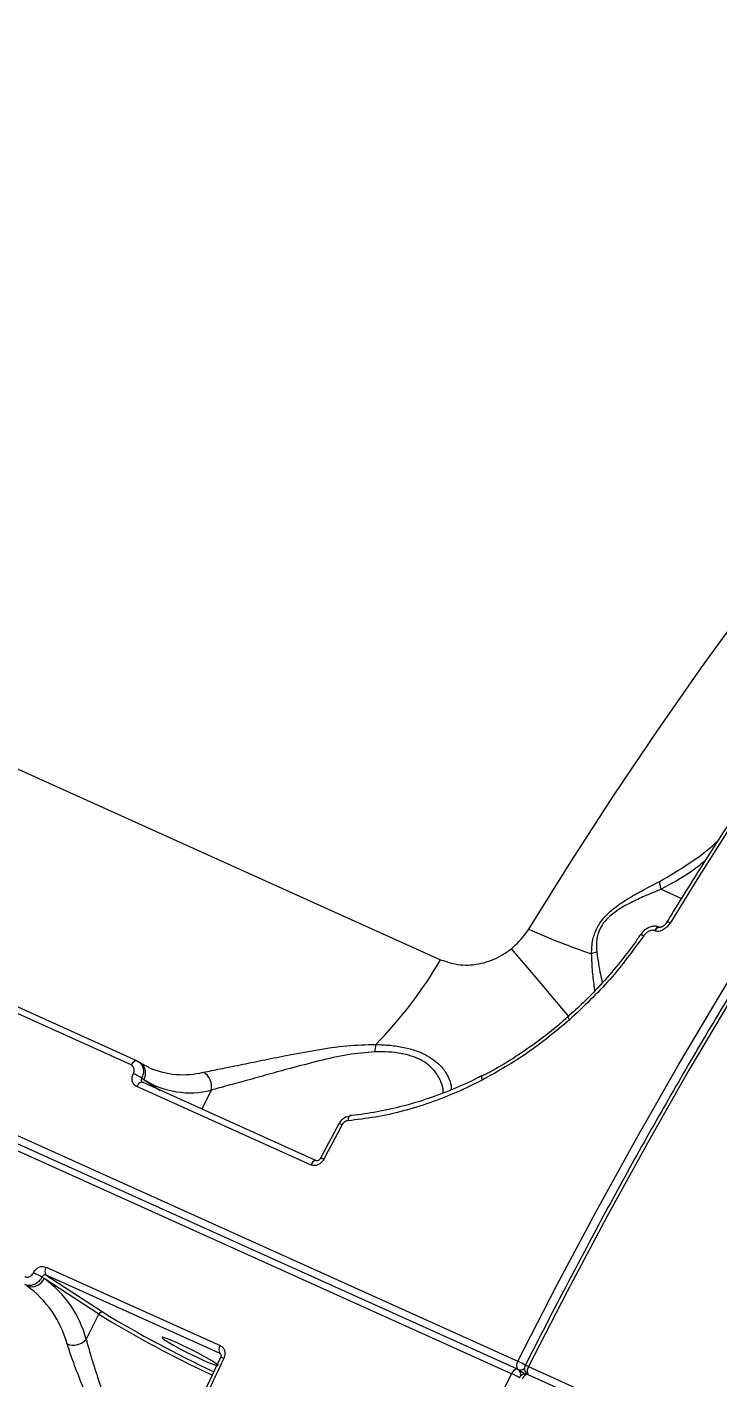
# Model space of a CAD drawing. Header units: millimetres. Extents: x -10374 to 11119, y -8221 to 9433.
# Drawn here: x -2208.2 to -2109, y -4932.3 to -4738.4 of the extents above; entities that cross this region are included whole.
import ezdxf

# ---------------------------------------------------------------- set-up
doc = ezdxf.new("R2010")
doc.units = ezdxf.units.MM
for name, color, linetype in [('DIKOM_ОБЪЕКТ', 7, 'Continuous'), ('DIKOM_РАЗМЕР_ЗОНА', 7, 'Continuous'), ('DIKOM_РАЗМЕР_ОБЪЕКТА', 7, 'Continuous')]:
    doc.layers.add(name, color=color, linetype=linetype)
doc.styles.add('style1', font='arial.ttf', dxfattribs={"width": 0.8})
doc.dimstyles.new('1-50', dxfattribs={"dimtxt": 300, "dimasz": 200, "dimexe": 100, "dimexo": 0, "dimgap": 100, "dimtad": 0, "dimdec": 0, "dimtxsty": 'style1', "dimcen": 0, "dimclrd": 7, "dimclre": 7, "dimadec": 1, "dimazin": 2, "dimtfac": 1, "dimtdec": 0, "dimtmove": 1, "dimatfit": 3, "dimfxl": 0, "dimlwd": 25, "dimlwe": 18, "dimarcsym": 0})

# ---------------------------------------------------------------- blocks, each defined once
blk = doc.blocks.new('*D16')
at = {"layer": 'Defpoints', "color": 0, "transparency": 16777216}
for p in [(-9045.1, 5161.67), (3694.49, 5161.67), (1813.16, -6719.94)]:
    blk.add_point(p, dxfattribs=at)
at = {"layer": 'DIKOM_РАЗМЕР_ОБЪЕКТА', "color": 7, "lineweight": 18, "transparency": 16777216}
for p, q in [((3694.49, 5161.67), (-9145.1, 5161.67)), ((1813.16, -6719.94), (-9145.1, -6719.94))]:
    blk.add_line(p, q, dxfattribs=at)
at = {"layer": 'DIKOM_РАЗМЕР_ОБЪЕКТА', "color": 7, "lineweight": 25, "transparency": 16777216}
for p, q in [((-9045.1, 4961.67), (-9045.1, -0.45)), ((-9045.1, -6519.94), (-9045.1, -1080.23))]:
    blk.add_line(p, q, dxfattribs=at)
at = {"layer": 'DIKOM_РАЗМЕР_ОБЪЕКТА', "color": 7, "transparency": 16777216}
for points in [[(-9078.43, 4961.67), (-9011.76, 4961.67), (-9045.1, 5161.67)], [(-9078.43, -6519.94), (-9011.76, -6519.94), (-9045.1, -6719.94)]]:
    blk.add_solid(points, dxfattribs=at)
at = {"layer": 'DIKOM_РАЗМЕР_ОБЪЕКТА', "color": 0, "transparency": 16777216, "insert": (-9045.1, -540.34), "char_height": 300, "attachment_point": 5, "rotation": 90, "style": 'style1'}
blk.add_mtext('11900', dxfattribs=at)
blk = doc.blocks.new('*D13')
at = {"layer": 'Defpoints', "color": 0, "transparency": 16777216}
for p in [(-10176.97, 7112.81), (3082.33, 7112.81), (2015.48, -8221.4)]:
    blk.add_point(p, dxfattribs=at)
at = {"layer": 'DIKOM_РАЗМЕР_ЗОНА', "color": 7, "lineweight": 18, "transparency": 16777216}
for p, q in [((3082.33, 7112.81), (-10276.97, 7112.81)), ((2015.48, -8221.4), (-10276.97, -8221.4))]:
    blk.add_line(p, q, dxfattribs=at)
at = {"layer": 'DIKOM_РАЗМЕР_ЗОНА', "color": 7, "lineweight": 25, "transparency": 16777216}
for p, q in [((-10176.97, 6912.81), (-10176.97, -14.41)), ((-10176.97, -8021.4), (-10176.97, -1094.19))]:
    blk.add_line(p, q, dxfattribs=at)
at = {"layer": 'DIKOM_РАЗМЕР_ЗОНА', "color": 7, "transparency": 16777216}
for points in [[(-10210.3, 6912.81), (-10143.64, 6912.81), (-10176.97, 7112.81)], [(-10210.3, -8021.4), (-10143.64, -8021.4), (-10176.97, -8221.4)]]:
    blk.add_solid(points, dxfattribs=at)
at = {"layer": 'DIKOM_РАЗМЕР_ЗОНА', "color": 0, "transparency": 16777216, "insert": (-10176.97, -554.3), "char_height": 300, "attachment_point": 5, "rotation": 90, "style": 'style1'}
blk.add_mtext('15300', dxfattribs=at)

msp = doc.modelspace()

# ---------------------------------------------------------------- linework, layer by layer
at = {"layer": 'DIKOM_ОБЪЕКТ', "color": 7, "linetype": 'Continuous', "lineweight": 15}
for p, q in [((-2422.03, -4749.1), (-2148.83, -4872.23)), ((-2515.54, -4759.59), (-2137.75, -4929.85)), ((-2138.64, -4931.64), (-2516.43, -4761.38)), ((-2137.79, -4931.01), (-2515.59, -4760.75)), ((-2193.25, -4887.33), (-2258.04, -4858.13)), ((-2192.43, -4886.74), (-2257.21, -4857.54)), ((-2117.16, -4862.11), (-2114.25, -4863.42)), ((-2118.08, -4868.09), (-2118.15, -4868.06)), ((-2117.33, -4867.6), (-2117.38, -4867.57)), ((-2120.14, -4868.65), (-2120.13, -4868.64)), ((-2192.39, -4886.76), (-2192.43, -4886.74)), ((-2192.39, -4886.76), (-2192.2, -4886.88)), ((-2191.9, -4887.06), (-2192.19, -4886.87)), ((-2190.76, -4887.69), (-2190.64, -4887.75)), ((-2191.74, -4889.24), (-2191.43, -4889.44)), ((-2191.43, -4889.44), (-2189.08, -4890.98)), ((-2142.93, -4888.99), (-2142.94, -4889)), ((-2167.49, -4901.68), (-2192.46, -4890.42)), ((-2191.63, -4889.82), (-2191.64, -4889.81)), ((-2166.66, -4901.08), (-2191.63, -4889.82)), ((-2181.77, -4890.95), (-2183.12, -4893.66)), ((-2163.46, -4895.79), (-2166.09, -4900.73)), ((-2205.47, -4916.34), (-2180.49, -4927.6)), ((-2205.75, -4917.97), (-2206.06, -4917.77)), ((-2197.9, -4923.1), (-2205.75, -4917.97)), ((-2180.49, -4928.74), (-2205.47, -4917.49)), ((-2205.47, -4917.49), (-2197.28, -4922.83)), ((-2199.71, -4926.71), (-2197.9, -4923.1)), ((-2180.42, -4929.3), (-2182.83, -4934.38)), ((-2180.44, -4928.77), (-2180.49, -4928.74)), ((-2136.72, -4931.7), (-2137.66, -4931.09)), ((-2136.33, -4931.76), (-2136.3, -4931.78)), ((-2136.29, -4931.78), (-2136.33, -4931.76)), ((-1758.48, -5102.06), (-2136.27, -4931.79)), ((-2136.22, -4930.63), (-1758.43, -5100.9))]:
    msp.add_line(p, q, dxfattribs=at)
at = {"layer": 'DIKOM_ОБЪЕКТ', "color": 7, "linetype": 'Continuous', "lineweight": 15, "flags": 128}
for points in [[(-2137.75, -4929.85), (-2132.2, -4919.05), (-2126.51, -4908.35), (-2120.67, -4897.77), (-2114.7, -4887.32), (-2108.58, -4877.01), (-2102.34, -4866.84), (-2095.98, -4856.83), (-2089.5, -4846.99), (-2082.9, -4837.31), (-2076.19, -4827.81), (-2069.39, -4818.5), (-2062.48, -4809.39), (-2055.49, -4800.48), (-2048.41, -4791.77), (-2041.25, -4783.29), (-2034.02, -4775.03), (-2026.72, -4767.01), (-2019.37, -4759.22), (-2011.95, -4751.68), (-2004.49, -4744.39), (-1996.99, -4737.35)], [(-1995.48, -4738.11), (-2002.98, -4745.14), (-2010.44, -4752.43), (-2017.85, -4759.98), (-2025.21, -4767.76), (-2032.51, -4775.79), (-2039.74, -4784.05), (-2046.9, -4792.54), (-2053.97, -4801.24), (-2060.97, -4810.15), (-2067.87, -4819.27), (-2074.68, -4828.58), (-2081.38, -4838.08), (-2087.98, -4847.76), (-2094.46, -4857.6), (-2100.83, -4867.62), (-2107.07, -4877.78), (-2113.18, -4888.1), (-2119.15, -4898.55), (-2124.99, -4909.12), (-2130.68, -4919.82), (-2136.22, -4930.63)], [(-2136.19, -4867.83), (-2130.16, -4858.19), (-2124, -4848.72), (-2117.73, -4839.41), (-2111.36, -4830.28), (-2104.87, -4821.33), (-2098.29, -4812.58), (-2091.62, -4804.03), (-2084.86, -4795.7), (-2078.02, -4787.58), (-2071.11, -4779.69), (-2064.13, -4772.03), (-2057.09, -4764.61), (-2050, -4757.44), (-2042.86, -4750.52), (-2035.68, -4743.86), (-2028.46, -4737.47)], [(-2080.61, -4814.67), (-2085.19, -4820.93), (-2089.73, -4827.27), (-2094.22, -4833.69), (-2098.66, -4840.19), (-2103.05, -4846.78), (-2107.39, -4853.43), (-2111.67, -4860.16), (-2115.9, -4866.97)], [(-2117.38, -4867.57), (-2117.48, -4867.55), (-2117.64, -4867.58), (-2117.82, -4867.68), (-2117.99, -4867.84), (-2118.15, -4868.06)], [(-2117.31, -4867.6), (-2117.41, -4867.58), (-2117.57, -4867.61), (-2117.75, -4867.71), (-2117.93, -4867.87), (-2118.08, -4868.09)], [(-2115.9, -4866.97), (-2116.04, -4866.91), (-2116.17, -4866.86), (-2116.27, -4866.84), (-2116.35, -4866.84), (-2116.39, -4866.86), (-2116.39, -4866.87)], [(-2120.13, -4868.64), (-2120.12, -4868.64), (-2120.08, -4868.63), (-2120.01, -4868.64), (-2119.92, -4868.67), (-2119.8, -4868.72), (-2119.67, -4868.79)], [(-2130.36, -4880.43), (-2131.43, -4879.17), (-2132.96, -4877.36), (-2134.68, -4875.33), (-2136.59, -4873.08), (-2138.66, -4870.65)], [(-2192.43, -4886.74), (-2192.48, -4886.72), (-2192.58, -4886.72), (-2192.7, -4886.75), (-2192.82, -4886.81), (-2192.93, -4886.91), (-2193.05, -4887.03), (-2193.16, -4887.17), (-2193.25, -4887.33)], [(-2142.94, -4889), (-2142.96, -4889.01), (-2142.98, -4889.06), (-2142.98, -4889.14), (-2142.96, -4889.25), (-2142.93, -4889.38), (-2142.88, -4889.53)], [(-2191.63, -4889.82), (-2191.69, -4889.81), (-2191.79, -4889.8), (-2191.91, -4889.83), (-2192.03, -4889.9), (-2192.15, -4889.99), (-2192.26, -4890.11), (-2192.37, -4890.26), (-2192.46, -4890.42)], [(-2161.82, -4894.68), (-2161.84, -4894.68), (-2161.92, -4894.72), (-2161.98, -4894.79), (-2162.04, -4894.89), (-2162.09, -4895.02), (-2162.12, -4895.17), (-2162.14, -4895.34)], [(-2162.99, -4895.94), (-2163.32, -4896.55), (-2163.65, -4897.17), (-2163.98, -4897.79), (-2164.31, -4898.4), (-2164.64, -4899.02), (-2164.97, -4899.64), (-2165.29, -4900.26), (-2165.62, -4900.88)], [(-2166.66, -4901.08), (-2166.71, -4901.06), (-2166.81, -4901.06), (-2166.93, -4901.09), (-2167.05, -4901.15), (-2167.17, -4901.25), (-2167.28, -4901.37), (-2167.39, -4901.52), (-2167.49, -4901.68)], [(-2182.83, -4929.74), (-2181.92, -4930.13), (-2181.24, -4930.39), (-2180.85, -4930.49), (-2180.78, -4930.43), (-2181.04, -4930.21), (-2181.6, -4929.84), (-2182.42, -4929.36), (-2183.43, -4928.81), (-2184.55, -4928.23), (-2185.69, -4927.67), (-2186.76, -4927.17), (-2187.67, -4926.78), (-2188.35, -4926.52), (-2188.74, -4926.42), (-2188.81, -4926.48), (-2188.55, -4926.71), (-2187.99, -4927.07), (-2187.17, -4927.55), (-2186.16, -4928.1), (-2185.04, -4928.68), (-2183.9, -4929.24), (-2182.83, -4929.74)], [(-2179.97, -4929.48), (-2180.27, -4930.12), (-2180.58, -4930.75), (-2180.88, -4931.39), (-2181.18, -4932.02), (-2181.48, -4932.66), (-2181.78, -4933.3), (-2182.08, -4933.93), (-2182.38, -4934.57)], [(-2205.52, -5123.31), (-2203.15, -5112.07), (-2200.57, -5100.77), (-2197.78, -5089.44), (-2194.79, -5078.07), (-2191.6, -5066.68), (-2188.2, -5055.27), (-2184.61, -5043.86), (-2180.83, -5032.46), (-2176.85, -5021.07), (-2172.69, -5009.7), (-2168.35, -4998.37), (-2163.82, -4987.09), (-2159.12, -4975.85), (-2154.25, -4964.68), (-2149.21, -4953.58), (-2144.01, -4942.57), (-2138.64, -4931.64)], [(-2137.79, -4931.01), (-2137.85, -4931), (-2137.96, -4930.99), (-2138.08, -4931.03), (-2138.2, -4931.09), (-2138.32, -4931.19), (-2138.44, -4931.32), (-2138.55, -4931.47), (-2138.64, -4931.64)], [(-2136.27, -4931.79), (-2136.33, -4931.77), (-2136.43, -4931.77), (-2136.55, -4931.8), (-2136.67, -4931.87), (-2136.8, -4931.97), (-2136.91, -4932.1), (-2137.02, -4932.25), (-2137.12, -4932.42)]]:
    msp.add_lwpolyline(points, dxfattribs=at)
at = {"layer": 'DIKOM_ОБЪЕКТ', "color": 7, "linetype": 'Continuous', "lineweight": 15}
for centre, radius, start, end in [((-2100.01, -4788.89), 86.83, 245.3796, 251.7791), ((-2203.05, -4840.41), 62.86, 315.5987, 329.593), ((-2126.03, -4873.8), 2.68, 98.5499, 115.1331), ((-2128.88, -4879.43), 2.01, 211.2962, 224.3648), ((-2151.87, -4885.77), 6.41, 167.5792, 177.1403), ((-2192.99, -4888.51), 1.81, 329.1492, 53.1037), ((-2185.79, -4876.26), 12.47, 247.1015, 283.4092), ((-2195.96, -4895.38), 7.45, 55.4989, 66.0887), ((-2184.81, -4878.81), 12.52, 238.0928, 284.0806), ((-2183.98, -4890.4), 2.28, 345.9149, 61.5973), ((-2163.44, -4896.58), 0.789, 55.0862, 91.2374), ((-2166.1, -4901.59), 0.852, 55.7943, 89.1041), ((-2204.67, -4916.91), 0.98, 144.4665, 215.9628), ((-2207.56, -4917.2), 1.96, 250.6261, 336.8449), ((-2215.6, -4935.75), 20.35, 62.0361, 65.9018), ((-2214.96, -4930.8), 15.79, 15.0011, 54.319), ((-2216.98, -4931.26), 15.03, 14.9908, 54.323), ((-2197.45, -4923.29), 0.491, 70.6246, 156.8208), ((-2111.24, -4781.17), 166.3, 238.5921, 244.9731), ((-2111.47, -4781.9), 165, 238.6611, 244.9436), ((-2201.56, -4925.06), 2.48, 248.9261, 318.2593), ((-2179.69, -4928.17), 0.982, 144.4947, 215.8869), ((-2181, -4931.39), 2.17, 61.7539, 74.5699), ((-2136.92, -4930.46), 1.02, 143.8285, 213.696), ((-2142.71, -4940.85), 12.06, 59.8728, 65.7023), ((-2143.64, -4942.78), 12.21, 59.8891, 65.8199), ((-2138.2, -4931.93), 1, 56.8616, 65.7393), ((-2137.43, -4930.18), 0.915, 250.8007, 314.9822), ((-2138.16, -4931.78), 0.854, 350.0205, 54.308), ((-2136.68, -4932.7), 1, 65.7393, 153.4283), ((-2135.79, -4930.92), 1, 169.5224, 236.883), ((-2135.79, -4930.92), 1, 153.2863, 169.5224), ((-2136.83, -4931.63), 1.17, 58.4293, 82.4597), ((-2135.39, -4931.24), 1.02, 143.9053, 213.5237)]:
    msp.add_arc(centre, radius, start, end, dxfattribs=at)
for points, knots in [([(-1829.46, -4657.95), (-1830.22, -4657.94), (-1833.1, -4657.88), (-1838.18, -4658.1), (-1844.71, -4658.59), (-1851.32, -4659.39), (-1858.01, -4660.49), (-1864.77, -4661.88), (-1871.6, -4663.57), (-1878.49, -4665.55), (-1885.44, -4667.81), (-1892.43, -4670.37), (-1899.47, -4673.22), (-1906.55, -4676.35), (-1913.67, -4679.76), (-1920.82, -4683.45), (-1927.99, -4687.42), (-1935.18, -4691.66), (-1942.38, -4696.17), (-1949.59, -4700.95), (-1956.8, -4705.99), (-1964.01, -4711.3), (-1971.21, -4716.86), (-1978.39, -4722.67), (-1985.56, -4728.72), (-1992.7, -4735.02), (-1999.82, -4741.56), (-2006.89, -4748.33), (-2013.93, -4755.32), (-2020.92, -4762.54), (-2027.86, -4769.98), (-2034.75, -4777.63), (-2041.57, -4785.48), (-2048.32, -4793.53), (-2055.01, -4801.78), (-2061.62, -4810.21), (-2068.14, -4818.83), (-2074.58, -4827.62), (-2080.93, -4836.57), (-2087.18, -4845.69), (-2093.34, -4854.96), (-2099.38, -4864.38), (-2105.32, -4873.94), (-2111.14, -4883.64), (-2116.85, -4893.46), (-2122.43, -4903.39), (-2127.88, -4913.44), (-2132.63, -4922.48), (-2135.52, -4928.18), (-2136.68, -4930.47)], [0, 0, 0, 0, 0.007808, 0.029496, 0.051191, 0.072892, 0.094598, 0.116309, 0.138026, 0.159746, 0.181469, 0.203196, 0.224924, 0.246655, 0.268387, 0.29012, 0.311854, 0.333587, 0.355322, 0.377056, 0.39879, 0.420524, 0.442257, 0.46399, 0.485723, 0.507454, 0.529186, 0.550917, 0.572647, 0.594376, 0.616105, 0.637834, 0.659562, 0.681289, 0.703016, 0.724742, 0.746468, 0.768194, 0.789919, 0.811644, 0.833368, 0.855093, 0.876817, 0.89854, 0.920264, 0.941987, 0.96371, 0.985433, 1, 1, 1, 1]), ([(-2081.14, -4814.63), (-2082.27, -4816.16), (-2085.55, -4820.62), (-2090.92, -4828.12), (-2097.21, -4837.18), (-2103.4, -4846.4), (-2109.37, -4855.61), (-2113.68, -4862.46), (-2115.97, -4866.18), (-2116.39, -4866.87)], [0, 0, 0, 0, 0.092526, 0.268317, 0.44411, 0.6199, 0.795686, 0.962218, 1, 1, 1, 1]), ([(-2117.33, -4860.96), (-2115.96, -4860.16), (-2113.22, -4858.57), (-2110.5, -4856.52), (-2109.17, -4855.28), (-2109.05, -4855.17)], [0, 0, 0, 0, 0.473502, 0.952675, 1, 1, 1, 1]), ([(-2110.9, -4858.09), (-2111.58, -4858.62), (-2113.57, -4860.18), (-2115.74, -4861.35), (-2117.17, -4862.11)], [0, 0, 0, 0, 0.344452, 1, 1, 1, 1]), ([(-2127.16, -4871.37), (-2127.14, -4870.71), (-2127.09, -4869.55), (-2126.5, -4867.74), (-2125.4, -4866.1), (-2123.75, -4864.63), (-2121.79, -4863.35), (-2119.58, -4862.12), (-2118.11, -4861.36), (-2117.33, -4860.96)], [0, 0, 0, 0, 0.150795, 0.262552, 0.375832, 0.504388, 0.658126, 0.815994, 1, 1, 1, 1]), ([(-2117.16, -4862.11), (-2117.95, -4862.44), (-2119.38, -4863.03), (-2121.55, -4864.03), (-2123.46, -4865.08), (-2124.97, -4866.29), (-2125.69, -4867.27), (-2126.17, -4868.22), (-2126.52, -4869.5), (-2126.46, -4870.54), (-2126.42, -4871.15)], [0, 0, 0, 0, 0.192076, 0.349361, 0.50944, 0.634405, 0.718628, 0.74207, 0.849588, 1, 1, 1, 1]), ([(-2117.17, -4862.11), (-2117.23, -4861.9), (-2117.33, -4861.53), (-2117.35, -4861.15), (-2117.33, -4860.99), (-2117.33, -4860.96)], [0, 0, 0, 0, 0.499349, 0.907247, 1, 1, 1, 1]), ([(-2117.17, -4862.11), (-2117.17, -4862.11), (-2117.16, -4862.11), (-2117.16, -4862.11), (-2117.16, -4862.11), (-2117.16, -4862.11)], [0, 0, 0, 0, 0.300652, 0.661308, 1, 1, 1, 1]), ([(-2138.66, -4870.65), (-2137.9, -4869.93), (-2137.06, -4869.14), (-2136.36, -4868.11), (-2136.25, -4867.93), (-2136.19, -4867.83)], [0, 0, 0, 0, 0.821768, 0.90784, 1, 1, 1, 1]), ([(-2117.39, -4867.59), (-2117.52, -4867.53), (-2117.83, -4867.41), (-2118.37, -4867.43), (-2118.98, -4867.61), (-2119.59, -4868), (-2119.97, -4868.39), (-2120.12, -4868.64), (-2120.13, -4868.65)], [0, 0, 0, 0, 0.138304, 0.313246, 0.503522, 0.729629, 0.990246, 1, 1, 1, 1]), ([(-2118.15, -4868.06), (-2118.2, -4868.04), (-2118.34, -4868), (-2118.61, -4868.01), (-2118.97, -4868.13), (-2119.36, -4868.4), (-2119.56, -4868.66), (-2119.67, -4868.79)], [0, 0, 0, 0, 0.103293, 0.26238, 0.46102, 0.72809, 1, 1, 1, 1]), ([(-2115.9, -4866.97), (-2116.02, -4867.13), (-2116.27, -4867.5), (-2116.78, -4867.91), (-2117.29, -4868.14), (-2117.73, -4868.2), (-2117.97, -4868.13), (-2118.08, -4868.09)], [0, 0, 0, 0, 0.22672, 0.492046, 0.695959, 0.847782, 1, 1, 1, 1]), ([(-2116.4, -4866.87), (-2116.4, -4866.88), (-2116.49, -4867.04), (-2116.7, -4867.27), (-2116.98, -4867.48), (-2117.16, -4867.56), (-2117.26, -4867.59), (-2117.32, -4867.6), (-2117.33, -4867.6), (-2117.33, -4867.6), (-2117.33, -4867.6)], [0, 0, 0, 0, 0.026821, 0.410324, 0.63898, 0.770215, 0.853576, 0.913492, 0.980504, 1, 1, 1, 1]), ([(-2120.16, -4868.63), (-2120.3, -4868.85), (-2121.17, -4870.17), (-2122.97, -4872.49), (-2125.55, -4875.54), (-2128.1, -4878.21), (-2129.86, -4879.78), (-2130.61, -4880.46)], [0, 0, 0, 0, 0.050495, 0.303296, 0.555956, 0.80803, 1, 1, 1, 1]), ([(-2119.67, -4868.79), (-2121.23, -4870.92), (-2124.39, -4875.25), (-2128.32, -4878.96), (-2130.31, -4880.84)], [0, 0, 0, 0, 0.493795, 1, 1, 1, 1]), ([(-2148.83, -4872.23), (-2147.91, -4872.53), (-2146.09, -4873.15), (-2143.02, -4872.89), (-2140.47, -4871.96), (-2139.14, -4870.99), (-2138.66, -4870.65)], [0, 0, 0, 0, 0.288572, 0.571634, 0.847031, 1, 1, 1, 1]), ([(-2126.67, -4876.64), (-2126.69, -4876.52), (-2126.81, -4875.76), (-2127.05, -4874.02), (-2127.12, -4872.25), (-2127.16, -4871.37)], [0, 0, 0, 0, 0.092778, 0.546678, 1, 1, 1, 1]), ([(-2126.42, -4871.15), (-2126.26, -4872.26), (-2126.03, -4873.88), (-2125.7, -4875.14), (-2125.6, -4875.54)], [0, 0, 0, 0, 0.687625, 1, 1, 1, 1]), ([(-2130.62, -4880.46), (-2131.11, -4880.9), (-2132.58, -4882.22), (-2135.19, -4884.22), (-2138.41, -4886.42), (-2141.02, -4887.99), (-2142.56, -4888.77), (-2142.95, -4888.97)], [0, 0, 0, 0, 0.131775, 0.390185, 0.649756, 0.910354, 1, 1, 1, 1]), ([(-2130.31, -4880.84), (-2132.27, -4882.48), (-2136.23, -4885.78), (-2140.65, -4888.27), (-2142.88, -4889.53)], [0, 0, 0, 0, 0.494167, 1, 1, 1, 1]), ([(-2182.89, -4888.39), (-2182.12, -4888.23), (-2180.57, -4887.91), (-2177.66, -4887.32), (-2174.48, -4886.67), (-2170.83, -4885.94), (-2166.76, -4885.17), (-2162.38, -4884.48), (-2159.52, -4884.42), (-2158.13, -4884.39)], [0, 0, 0, 0, 0.131652, 0.263484, 0.395135, 0.526873, 0.688296, 0.849542, 1, 1, 1, 1]), ([(-2158.28, -4885.45), (-2159.57, -4885.56), (-2162.27, -4885.79), (-2166.36, -4886.76), (-2170.2, -4887.76), (-2173.67, -4888.72), (-2176.69, -4889.56), (-2179.49, -4890.32), (-2181, -4890.74), (-2181.77, -4890.95)], [0, 0, 0, 0, 0.146376, 0.305493, 0.468987, 0.600895, 0.735091, 0.865698, 1, 1, 1, 1]), ([(-2148.46, -4891.34), (-2148.46, -4891.26), (-2148.41, -4890.75), (-2148.75, -4889.72), (-2149.55, -4888.21), (-2150.94, -4886.95), (-2152.66, -4886.14), (-2153.77, -4885.83), (-2154.98, -4885.6), (-2156.31, -4885.44), (-2157.61, -4885.45), (-2158.28, -4885.45)], [0, 0, 0, 0, 0.029236, 0.183227, 0.341159, 0.545381, 0.649271, 0.756903, 0.77238, 0.884624, 1, 1, 1, 1]), ([(-2158.13, -4884.39), (-2157.44, -4884.42), (-2156.05, -4884.48), (-2154.08, -4884.78), (-2152.26, -4885.28), (-2150.29, -4886.17), (-2148.72, -4887.45), (-2147.74, -4888.95), (-2147.3, -4890.09), (-2147.33, -4890.71), (-2147.35, -4890.92)], [0, 0, 0, 0, 0.108012, 0.218357, 0.326672, 0.438684, 0.634882, 0.779711, 0.92872, 1, 1, 1, 1]), ([(-2192.94, -4888.57), (-2192.9, -4888.46), (-2192.81, -4888.26), (-2192.8, -4887.93), (-2192.9, -4887.64), (-2193.06, -4887.44), (-2193.2, -4887.36), (-2193.25, -4887.33)], [0, 0, 0, 0, 0.215071, 0.43007, 0.644834, 0.859313, 1, 1, 1, 1]), ([(-2192.2, -4886.88), (-2192.15, -4886.91), (-2191.94, -4887.03), (-2191.67, -4887.39), (-2191.48, -4887.96), (-2191.48, -4888.62), (-2191.65, -4889.03), (-2191.74, -4889.24)], [0, 0, 0, 0, 0.06129, 0.295828, 0.530513, 0.765235, 1, 1, 1, 1]), ([(-2190.73, -4887.67), (-2190.96, -4887.57), (-2191.37, -4887.41), (-2191.74, -4887.16), (-2191.9, -4887.06)], [0, 0, 0, 0, 0.562702, 1, 1, 1, 1]), ([(-2192.46, -4890.42), (-2192.55, -4890.38), (-2192.76, -4890.26), (-2193, -4889.95), (-2193.14, -4889.52), (-2193.14, -4889.03), (-2193, -4888.72), (-2192.94, -4888.57)], [0, 0, 0, 0, 0.140577, 0.355048, 0.569866, 0.784911, 1, 1, 1, 1]), ([(-2191.74, -4889.24), (-2191.76, -4889.29), (-2191.81, -4889.39), (-2191.82, -4889.55), (-2191.77, -4889.69), (-2191.71, -4889.78), (-2191.66, -4889.81), (-2191.64, -4889.81)], [0, 0, 0, 0, 0.23544, 0.470342, 0.704883, 0.939008, 1, 1, 1, 1]), ([(-2142.88, -4889.53), (-2144.11, -4890.13), (-2146.58, -4891.35), (-2150.37, -4892.81), (-2154.24, -4894), (-2158.18, -4894.88), (-2160.82, -4895.19), (-2162.14, -4895.34)], [0, 0, 0, 0, 0.197827, 0.395493, 0.593163, 0.796588, 1, 1, 1, 1]), ([(-2142.98, -4888.9), (-2143.17, -4889), (-2144.5, -4889.73), (-2147.05, -4890.84), (-2150.64, -4892.21), (-2154.28, -4893.3), (-2157.95, -4894.08), (-2160.49, -4894.5), (-2161.79, -4894.58), (-2161.87, -4894.59)], [0, 0, 0, 0, 0.030974, 0.220378, 0.411074, 0.602638, 0.794538, 0.986125, 1, 1, 1, 1]), ([(-2161.82, -4894.7), (-2161.91, -4894.71), (-2162.23, -4894.72), (-2162.75, -4894.98), (-2163.23, -4895.37), (-2163.38, -4895.7), (-2163.43, -4895.81)], [0, 0, 0, 0, 0.132127, 0.471804, 0.830759, 1, 1, 1, 1]), ([(-2162.14, -4895.34), (-2162.25, -4895.36), (-2162.45, -4895.4), (-2162.74, -4895.59), (-2162.91, -4895.79), (-2162.98, -4895.91), (-2162.99, -4895.94)], [0, 0, 0, 0, 0.305528, 0.611484, 0.918053, 1, 1, 1, 1]), ([(-2165.62, -4900.88), (-2165.68, -4900.98), (-2165.82, -4901.22), (-2166.16, -4901.52), (-2166.6, -4901.74), (-2167.07, -4901.81), (-2167.35, -4901.72), (-2167.49, -4901.68)], [0, 0, 0, 0, 0.141869, 0.35666, 0.571273, 0.785643, 1, 1, 1, 1]), ([(-2166.09, -4900.73), (-2166.1, -4900.76), (-2166.14, -4900.83), (-2166.24, -4900.94), (-2166.37, -4901.04), (-2166.49, -4901.09), (-2166.6, -4901.1), (-2166.65, -4901.09), (-2166.66, -4901.08), (-2166.66, -4901.08)], [0, 0, 0, 0, 0.080968, 0.227144, 0.373704, 0.524899, 0.683335, 0.902635, 1, 1, 1, 1]), ([(-2207.29, -4917.17), (-2207.24, -4917.07), (-2207.1, -4916.83), (-2206.78, -4916.51), (-2206.35, -4916.28), (-2205.89, -4916.21), (-2205.61, -4916.3), (-2205.47, -4916.34)], [0, 0, 0, 0, 0.141844, 0.3567, 0.571424, 0.785751, 1, 1, 1, 1]), ([(-2208.5, -4917.72), (-2208.41, -4917.75), (-2208.23, -4917.81), (-2207.92, -4917.76), (-2207.63, -4917.61), (-2207.42, -4917.4), (-2207.33, -4917.23), (-2207.29, -4917.17)], [0, 0, 0, 0, 0.214386, 0.428633, 0.643196, 0.858103, 1, 1, 1, 1]), ([(-2206.06, -4917.77), (-2206.13, -4917.9), (-2206.31, -4918.23), (-2206.75, -4918.65), (-2207.32, -4918.94), (-2207.94, -4919.04), (-2208.31, -4918.92), (-2208.5, -4918.86)], [0, 0, 0, 0, 0.141722, 0.356407, 0.570966, 0.78551, 1, 1, 1, 1]), ([(-2205.47, -4917.49), (-2205.51, -4917.47), (-2205.61, -4917.44), (-2205.76, -4917.47), (-2205.9, -4917.55), (-2206, -4917.65), (-2206.04, -4917.74), (-2206.06, -4917.77)], [0, 0, 0, 0, 0.214161, 0.427954, 0.642438, 0.857768, 1, 1, 1, 1]), ([(-2191.33, -4950.54), (-2192.04, -4949.62), (-2193.46, -4947.78), (-2195.37, -4944.28), (-2197.29, -4940.37), (-2199.02, -4936.36), (-2200.49, -4932.78), (-2201.65, -4929.79), (-2202.2, -4928.14), (-2202.45, -4927.37)], [0, 0, 0, 0, 0.128159, 0.256744, 0.426818, 0.596878, 0.737311, 0.877568, 1, 1, 1, 1]), ([(-2199.71, -4926.71), (-2199.5, -4927.48), (-2199.04, -4929.14), (-2198.09, -4932.13), (-2196.9, -4935.69), (-2195.49, -4939.67), (-2193.94, -4943.54), (-2192.37, -4947), (-2191.15, -4948.83), (-2190.54, -4949.74)], [0, 0, 0, 0, 0.122696, 0.264261, 0.40599, 0.577116, 0.748236, 0.874388, 1, 1, 1, 1]), ([(-2180.49, -4927.6), (-2180.41, -4927.64), (-2180.2, -4927.76), (-2179.95, -4928.07), (-2179.8, -4928.51), (-2179.79, -4929.01), (-2179.91, -4929.32), (-2179.97, -4929.48)], [0, 0, 0, 0, 0.14054, 0.355061, 0.569792, 0.784794, 1, 1, 1, 1]), ([(-2180.44, -4928.78), (-2180.43, -4928.79), (-2180.4, -4928.8), (-2180.36, -4928.89), (-2180.35, -4929.03), (-2180.37, -4929.17), (-2180.41, -4929.26), (-2180.43, -4929.3)], [0, 0, 0, 0, 0.302246, 0.521645, 0.702356, 0.880593, 1, 1, 1, 1])]:
    msp.add_open_spline(points, degree=3, knots=knots, dxfattribs=at)

# ---------------------------------------------------------------- dimensions: what is measured, and where the dimension line sits
at = {"layer": 'DIKOM_РАЗМЕР_ЗОНА'}
dim = msp.add_linear_dim(base=(-10176.97, 7112.81), p1=(2015.48, -8221.4), p2=(3082.33, 7112.81), angle=270, text='15300', dimstyle='1-50', override={"dimscale": 1, "dimtix": 0, "dimtofl": 1, "dimtmove": 1, "dimatfit": 3}, dxfattribs=at)
dim.commit()
dim.dimension.update_dxf_attribs({"geometry": '*D13', "text_midpoint": (-10176.97, -554.3), "dimtype": 160})
at = {"layer": 'DIKOM_РАЗМЕР_ОБЪЕКТА'}
dim = msp.add_linear_dim(base=(-9045.1, 5161.67), p1=(1813.16, -6719.94), p2=(3694.49, 5161.67), angle=270, text='11900', dimstyle='1-50', override={"dimscale": 1, "dimtix": 0, "dimtofl": 1, "dimtmove": 1, "dimatfit": 3}, dxfattribs=at)
dim.commit()
dim.dimension.update_dxf_attribs({"geometry": '*D16', "text_midpoint": (-9045.1, -540.34), "dimtype": 160})

doc.saveas('drawing.dxf')
